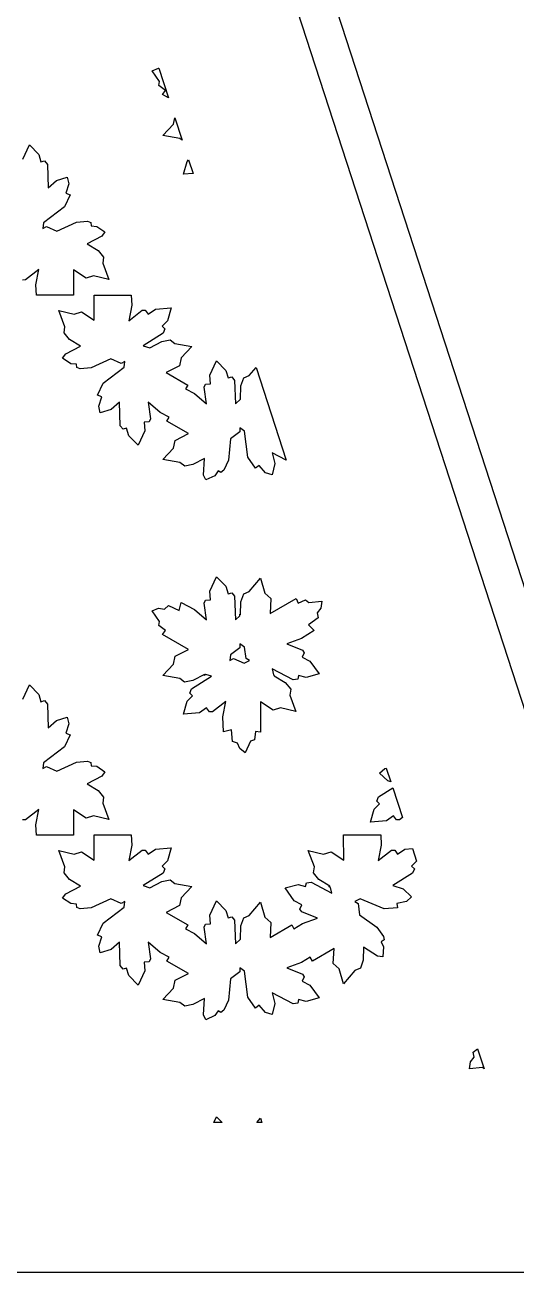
# Model space of a CAD drawing. Header units: metres. Extents: x 20 to 1108, y 20 to 485.
# Drawn here: x 349.7 to 389.1, y 253.8 to 353.8 of the extents above; entities that cross this region are included whole.
import ezdxf

# ---------------------------------------------------------------- set-up
doc = ezdxf.new("R2010")
doc.units = ezdxf.units.M

msp = doc.modelspace()

# ---------------------------------------------------------------- linework, layer by layer
for p, q in [((404.463, 253.826), (329.463, 484.652)), ((332.617, 484.652), (407.617, 253.826)), ((359.934, 350.149), (360.457, 350.363)), ((360.544, 349.301), (359.934, 350.149)), ((360.457, 350.363), (360.48, 350.36)), ((360.48, 350.36), (361.253, 347.98)), ((360.485, 348.97), (360.544, 349.301)), ((361.019, 348.586), (360.485, 348.97)), ((360.779, 348.252), (361.019, 348.586)), ((361.253, 347.98), (360.779, 348.252)), ((361.663, 345.885), (361.768, 346.397)), ((361.768, 346.397), (362.354, 344.593)), ((360.796, 344.973), (361.663, 345.885)), ((349.573, 343.068), (350.102, 344.22)), ((350.102, 344.22), (350.856, 343.455)), ((362.173, 344.737), (360.796, 344.973)), ((362.354, 344.593), (362.173, 344.737)), ((350.856, 343.455), (351.029, 342.86)), ((351.029, 342.86), (351.32, 342.946)), ((351.32, 342.946), (351.548, 342.654)), ((351.548, 342.654), (351.616, 340.768)), ((362.462, 341.861), (362.747, 342.896)), ((362.747, 342.896), (362.866, 343.019)), ((362.866, 343.019), (363.218, 341.933)), ((351.616, 340.768), (352.272, 341.368)), ((352.272, 341.368), (353.139, 341.634)), ((353.269, 341.091), (353.018, 340.348)), ((353.139, 341.634), (353.269, 341.091)), ((363.218, 341.933), (362.462, 341.861)), ((353.358, 340.208), (352.902, 339.252)), ((353.018, 340.348), (353.358, 340.208)), ((352.902, 339.252), (351.229, 337.969)), ((353.885, 338.008), (354.763, 338.091)), ((354.763, 338.091), (355.034, 337.989)), ((351.229, 337.969), (351.182, 337.497)), ((351.182, 337.497), (351.459, 337.658)), ((351.459, 337.658), (352.31, 337.305)), ((352.31, 337.305), (353.885, 338.008)), ((355.034, 337.989), (355.046, 337.728)), ((355.046, 337.728), (355.514, 337.682)), ((355.514, 337.682), (356.16, 337.232)), ((356.16, 337.232), (355.909, 336.888)), ((355.909, 336.888), (354.73, 336.275)), ((354.73, 336.275), (355.617, 335.734)), ((355.617, 335.734), (356.05, 335.215)), ((356.05, 335.215), (355.981, 334.735)), ((350.859, 334.233), (349.787, 333.398)), ((350.62, 332.996), (350.859, 334.233)), ((354.641, 333.524), (353.628, 334.183)), ((353.628, 334.183), (353.633, 332.176)), ((355.981, 334.735), (356.464, 333.427)), ((349.787, 333.398), (349.535, 333.379)), ((355.246, 333.719), (354.641, 333.524)), ((356.464, 333.427), (355.246, 333.719)), ((350.657, 332.176), (350.62, 332.996)), ((353.633, 332.176), (350.657, 332.176)), ((355.298, 330.169), (355.293, 332.177)), ((355.293, 332.177), (358.27, 332.177)), ((358.27, 332.177), (358.306, 331.356)), ((358.306, 331.356), (358.068, 330.119)), ((359.622, 330.65), (360.2, 331.032)), ((360.2, 331.032), (361.465, 331.151)), ((361.465, 331.151), (361.179, 330.116)), ((352.946, 329.616), (352.462, 330.925)), ((352.462, 330.925), (353.68, 330.633)), ((353.68, 330.633), (354.285, 330.828)), ((354.285, 330.828), (355.298, 330.169)), ((358.068, 330.119), (359.139, 330.954)), ((359.139, 330.954), (359.391, 330.973)), ((359.391, 330.973), (359.622, 330.65)), ((361.179, 330.116), (360.748, 329.667)), ((352.876, 329.137), (352.946, 329.616)), ((353.309, 328.618), (352.876, 329.137)), ((360.831, 329.114), (359.229, 328.114)), ((360.748, 329.667), (360.969, 329.46)), ((360.969, 329.46), (360.831, 329.114)), ((353.017, 327.464), (354.197, 328.078)), ((354.197, 328.078), (353.309, 328.618)), ((359.229, 328.114), (359.766, 327.944)), ((359.766, 327.944), (360.709, 328.458)), ((360.709, 328.458), (361.375, 328.576)), ((361.375, 328.576), (361.752, 328.276)), ((361.752, 328.276), (363.13, 328.039)), ((363.13, 328.039), (362.264, 327.126)), ((352.766, 327.12), (353.017, 327.464)), ((353.412, 326.67), (352.766, 327.12)), ((356.617, 327.047), (355.041, 326.345)), ((357.467, 326.693), (356.617, 327.047)), ((362.264, 327.126), (362.135, 326.509)), ((353.88, 326.624), (353.412, 326.67)), ((353.893, 326.362), (353.88, 326.624)), ((354.163, 326.261), (353.893, 326.362)), ((355.041, 326.345), (354.163, 326.261)), ((356.025, 325.1), (357.698, 326.383)), ((357.744, 326.855), (357.467, 326.693)), ((357.698, 326.383), (357.744, 326.855)), ((362.135, 326.509), (361.056, 325.961)), ((364.573, 325.746), (365.102, 326.9)), ((365.102, 326.9), (365.856, 326.135)), ((365.856, 326.135), (366.029, 325.54)), ((367.734, 325.713), (368.277, 326.364)), ((368.277, 326.364), (370.693, 318.929)), ((355.569, 324.144), (356.025, 325.1)), ((361.056, 325.961), (362.798, 324.96)), ((364.22, 325.016), (364.615, 325.054)), ((364.615, 325.054), (364.573, 325.746)), ((366.029, 325.54), (366.321, 325.626)), ((366.321, 325.626), (366.547, 325.334)), ((366.547, 325.334), (366.616, 323.446)), ((367.054, 324.902), (367.287, 325.537)), ((367.287, 325.537), (367.734, 325.713)), ((355.909, 324.004), (355.569, 324.144)), ((362.798, 324.96), (362.618, 324.647)), ((362.618, 324.647), (363.345, 324.267)), ((363.345, 324.267), (364.295, 323.443)), ((364.111, 324.789), (364.22, 325.016)), ((364.295, 323.443), (364.111, 324.789)), ((367.028, 323.824), (367.054, 324.902)), ((355.658, 323.261), (355.909, 324.004)), ((355.787, 322.718), (355.658, 323.261)), ((357.311, 323.584), (356.655, 322.984)), ((357.378, 321.697), (357.311, 323.584)), ((360.582, 322.762), (359.63, 323.586)), ((359.63, 323.586), (359.815, 322.239)), ((366.616, 323.446), (367.028, 323.824)), ((356.655, 322.984), (355.787, 322.718)), ((359.815, 322.239), (359.704, 322.016)), ((361.309, 322.385), (360.582, 322.762)), ((361.127, 322.07), (361.309, 322.385)), ((362.87, 321.069), (361.127, 322.07)), ((357.607, 321.405), (357.378, 321.697)), ((357.898, 321.491), (357.607, 321.405)), ((358.071, 320.897), (357.898, 321.491)), ((359.354, 321.284), (358.825, 320.132)), ((359.704, 322.016), (359.313, 321.977)), ((359.313, 321.977), (359.354, 321.284)), ((361.791, 320.522), (362.87, 321.069)), ((366.963, 321.211), (366.229, 320.65)), ((367.348, 321.253), (366.963, 321.53)), ((366.963, 321.53), (366.963, 321.211)), ((367.621, 319.169), (367.348, 321.253)), ((358.825, 320.132), (358.071, 320.897)), ((361.663, 319.904), (361.791, 320.522)), ((366.229, 320.65), (366.056, 318.942)), ((360.796, 318.991), (361.663, 319.904)), ((364.129, 319.069), (363.216, 318.572)), ((364.072, 317.741), (364.129, 319.069)), ((368.224, 318.292), (367.621, 319.169)), ((370.693, 318.929), (369.577, 319.522)), ((369.577, 319.522), (369.769, 318.654)), ((362.173, 318.756), (360.796, 318.991)), ((362.55, 318.455), (362.173, 318.756)), ((363.216, 318.572), (362.55, 318.455)), ((365.23, 318.069), (364.957, 317.689)), ((365.462, 317.948), (365.23, 318.069)), ((365.688, 318.131), (365.462, 317.948)), ((366.056, 318.942), (365.688, 318.131)), ((368.514, 318.516), (368.224, 318.292)), ((369.031, 317.929), (368.514, 318.516)), ((369.769, 318.654), (369.564, 317.769)), ((364.244, 317.353), (364.072, 317.741)), ((364.957, 317.689), (364.244, 317.353)), ((369.564, 317.769), (369.031, 317.929)), ((364.574, 308.428), (365.102, 309.583)), ((365.102, 309.583), (365.856, 308.816)), ((367.734, 308.394), (368.629, 309.467)), ((368.629, 309.467), (368.987, 308.264)), ((364.615, 307.734), (364.574, 308.428)), ((365.856, 308.816), (366.029, 308.22)), ((366.029, 308.22), (366.32, 308.307)), ((366.32, 308.307), (366.547, 308.015)), ((367.056, 307.583), (367.287, 308.218)), ((367.287, 308.218), (367.734, 308.394)), ((368.987, 308.264), (369.458, 307.842)), ((359.934, 306.849), (360.457, 307.063)), ((360.457, 307.063), (360.941, 306.996)), ((360.941, 306.996), (361.248, 307.266)), ((361.248, 307.266), (362.103, 306.876)), ((362.103, 306.876), (362.274, 307.506)), ((362.274, 307.506), (363.343, 306.949)), ((364.112, 307.472), (364.22, 307.695)), ((364.297, 306.125), (364.112, 307.472)), ((364.22, 307.695), (364.615, 307.734)), ((366.547, 308.015), (366.616, 306.127)), ((367.031, 306.541), (367.056, 307.583)), ((369.393, 306.634), (371.478, 307.845)), ((369.458, 307.842), (369.393, 306.634)), ((371.478, 307.845), (371.648, 307.469)), ((371.648, 307.469), (372.245, 307.741)), ((372.245, 307.741), (372.505, 307.523)), ((372.505, 307.523), (373.543, 307.627)), ((373.467, 307.068), (373.168, 306.681)), ((373.543, 307.627), (373.467, 307.068)), ((360.544, 306), (359.934, 306.849)), ((363.343, 306.949), (364.297, 306.125)), ((366.616, 306.127), (366.964, 306.445)), ((366.964, 306.445), (366.964, 306.58)), ((366.964, 306.58), (367.031, 306.541)), ((373.247, 306.28), (372.483, 305.735)), ((373.168, 306.681), (373.247, 306.28)), ((360.485, 305.67), (360.544, 306)), ((361.019, 305.286), (360.485, 305.67)), ((360.779, 304.951), (361.019, 305.286)), ((372.943, 305.272), (371.922, 304.621)), ((372.483, 305.735), (372.943, 305.272)), ((362.868, 303.75), (360.779, 304.951)), ((366.964, 304.21), (366.963, 303.891)), ((367.348, 303.933), (366.964, 304.21)), ((371.922, 304.621), (370.734, 304.212)), ((370.734, 304.212), (371.992, 303.7)), ((361.663, 302.584), (361.789, 303.202)), ((361.789, 303.202), (362.868, 303.75)), ((366.229, 303.329), (366.181, 302.859)), ((366.963, 303.891), (366.229, 303.329)), ((367.468, 303.019), (367.348, 303.933)), ((372.133, 303.492), (371.972, 303.131)), ((371.972, 303.131), (372.59, 302.822)), ((371.992, 303.7), (372.133, 303.492)), ((360.796, 301.672), (361.663, 302.584)), ((366.181, 302.859), (366.46, 303.018)), ((366.46, 303.018), (367.31, 302.664)), ((367.31, 302.664), (367.743, 302.859)), ((367.743, 302.859), (367.468, 303.019)), ((371.248, 301.315), (369.577, 302.202)), ((369.577, 302.202), (369.682, 301.726)), ((372.59, 302.822), (373.326, 301.786)), ((362.173, 301.437), (360.796, 301.672)), ((362.549, 301.136), (362.173, 301.437)), ((363.216, 301.253), (362.549, 301.136)), ((363.095, 300.598), (364.698, 301.599)), ((364.129, 301.749), (363.216, 301.253)), ((364.125, 301.655), (364.129, 301.749)), ((364.251, 301.739), (364.125, 301.655)), ((364.698, 301.599), (364.251, 301.739)), ((369.682, 301.726), (369.758, 301.649)), ((369.758, 301.649), (369.731, 301.634)), ((369.731, 301.634), (370.617, 301.094)), ((370.617, 301.094), (371.05, 300.574)), ((371.614, 301.369), (371.248, 301.315)), ((371.684, 301.664), (371.614, 301.369)), ((372.284, 301.516), (371.684, 301.664)), ((373.326, 301.786), (372.284, 301.516)), ((349.573, 299.767), (350.102, 300.919)), ((350.102, 300.919), (350.856, 300.154)), ((350.856, 300.154), (351.029, 299.56)), ((362.747, 299.595), (363.178, 300.044)), ((362.957, 300.251), (363.095, 300.598)), ((363.178, 300.044), (362.957, 300.251)), ((371.05, 300.574), (370.981, 300.095)), ((370.981, 300.095), (371.464, 298.785)), ((351.029, 299.56), (351.32, 299.647)), ((351.32, 299.647), (351.548, 299.354)), ((351.548, 299.354), (351.616, 297.467)), ((362.462, 298.561), (362.747, 299.595)), ((364.304, 299.062), (363.726, 298.68)), ((364.534, 298.739), (364.304, 299.062)), ((365.859, 299.591), (364.787, 298.757)), ((365.62, 298.356), (365.859, 299.591)), ((369.64, 298.883), (368.628, 299.542)), ((368.628, 299.542), (368.634, 297.131)), ((370.245, 299.079), (369.64, 298.883)), ((371.464, 298.785), (370.245, 299.079)), ((351.616, 297.467), (352.272, 298.068)), ((352.272, 298.068), (353.139, 298.333)), ((353.139, 298.333), (353.269, 297.79)), ((363.726, 298.68), (362.462, 298.561)), ((364.787, 298.757), (364.534, 298.739)), ((365.674, 297.15), (365.62, 298.356)), ((353.269, 297.79), (353.018, 297.048)), ((353.018, 297.048), (353.358, 296.908)), ((366.306, 297.317), (365.674, 297.15)), ((366.393, 296.381), (366.306, 297.317)), ((368.224, 297.174), (368.158, 296.518)), ((368.634, 297.131), (368.224, 297.174)), ((353.358, 296.908), (352.902, 295.951)), ((366.782, 296.249), (366.393, 296.381)), ((366.966, 295.798), (366.782, 296.249)), ((367.84, 296.405), (367.411, 295.451)), ((368.158, 296.518), (367.84, 296.405)), ((352.902, 295.951), (351.229, 294.668)), ((367.411, 295.451), (366.966, 295.798)), ((351.229, 294.668), (351.182, 294.196)), ((351.182, 294.196), (351.459, 294.358)), ((351.459, 294.358), (352.31, 294.004)), ((352.31, 294.004), (353.885, 294.707)), ((353.885, 294.707), (354.763, 294.791)), ((354.763, 294.791), (355.034, 294.689)), ((355.034, 294.689), (355.046, 294.427)), ((355.046, 294.427), (355.514, 294.381)), ((355.514, 294.381), (356.16, 293.931)), ((378.185, 293.826), (378.591, 294.207)), ((378.591, 294.207), (378.717, 294.233)), ((378.717, 294.233), (379.074, 293.135)), ((355.909, 293.588), (354.73, 292.974)), ((356.16, 293.931), (355.909, 293.588)), ((378.849, 293.206), (378.185, 293.826)), ((379.074, 293.135), (378.849, 293.206)), ((354.73, 292.974), (355.617, 292.434)), ((355.617, 292.434), (356.05, 291.914)), ((378.095, 291.938), (379.232, 292.648)), ((379.232, 292.648), (380.005, 290.268)), ((356.05, 291.914), (355.981, 291.435)), ((355.981, 291.435), (356.464, 290.126)), ((377.747, 290.935), (378.178, 291.384)), ((377.958, 291.591), (378.095, 291.938)), ((378.178, 291.384), (377.958, 291.591)), ((349.787, 290.097), (349.535, 290.079)), ((350.859, 290.932), (349.787, 290.097)), ((350.62, 289.695), (350.859, 290.932)), ((354.641, 290.223), (353.628, 290.882)), ((353.628, 290.882), (353.633, 288.874)), ((355.246, 290.418), (354.641, 290.223)), ((356.464, 290.126), (355.246, 290.418)), ((377.462, 289.901), (377.747, 290.935)), ((379.304, 290.401), (378.726, 290.02)), ((379.534, 290.079), (379.304, 290.401)), ((379.786, 290.097), (379.534, 290.079)), ((380.005, 290.268), (379.786, 290.097)), ((350.657, 288.874), (350.62, 289.695)), ((378.726, 290.02), (377.462, 289.901)), ((353.633, 288.874), (350.657, 288.874)), ((355.298, 286.867), (355.293, 288.876)), ((355.293, 288.876), (358.27, 288.876)), ((358.306, 288.054), (358.068, 286.818)), ((358.27, 288.876), (358.306, 288.054)), ((375.299, 286.867), (375.294, 288.876)), ((375.294, 288.876), (378.27, 288.876)), ((378.307, 288.054), (378.069, 286.818)), ((378.27, 288.876), (378.307, 288.054)), ((352.946, 286.316), (352.462, 287.624)), ((352.462, 287.624), (353.68, 287.331)), ((353.68, 287.331), (354.285, 287.526)), ((354.285, 287.526), (355.298, 286.867)), ((358.068, 286.818), (359.139, 287.652)), ((359.139, 287.652), (359.391, 287.671)), ((359.391, 287.671), (359.622, 287.349)), ((359.622, 287.349), (360.2, 287.731)), ((360.2, 287.731), (361.465, 287.85)), ((361.465, 287.85), (361.179, 286.815)), ((372.947, 286.316), (372.462, 287.624)), ((372.462, 287.624), (373.681, 287.331)), ((373.681, 287.331), (374.285, 287.526)), ((374.285, 287.526), (375.299, 286.867)), ((378.069, 286.818), (379.14, 287.652)), ((379.14, 287.652), (379.392, 287.671)), ((379.392, 287.671), (379.622, 287.349)), ((379.622, 287.349), (380.201, 287.731)), ((380.201, 287.731), (380.811, 287.788)), ((380.811, 287.788), (381.14, 286.775)), ((352.876, 285.835), (352.946, 286.316)), ((361.179, 286.815), (360.748, 286.365)), ((360.748, 286.365), (360.969, 286.159)), ((360.969, 286.159), (360.831, 285.813)), ((372.876, 285.835), (372.947, 286.316)), ((381.14, 286.775), (380.748, 286.365)), ((380.748, 286.365), (380.968, 286.159)), ((380.968, 286.159), (380.831, 285.813)), ((353.309, 285.317), (352.876, 285.835)), ((354.197, 284.776), (353.309, 285.317)), ((360.831, 285.813), (359.229, 284.813)), ((359.766, 284.643), (360.709, 285.157)), ((360.709, 285.157), (361.375, 285.275)), ((361.375, 285.275), (361.752, 284.974)), ((372.243, 284.746), (372.314, 285.042)), ((372.314, 285.042), (372.681, 285.096)), ((372.681, 285.096), (374.349, 284.208)), ((373.309, 285.317), (372.876, 285.835)), ((374.198, 284.776), (373.309, 285.317)), ((380.831, 285.813), (379.23, 284.813)), ((352.766, 283.819), (353.017, 284.162)), ((353.017, 284.162), (354.197, 284.776)), ((359.229, 284.813), (359.766, 284.643)), ((361.752, 284.974), (363.13, 284.737)), ((363.13, 284.737), (362.264, 283.825)), ((370.602, 284.624), (371.645, 284.895)), ((371.337, 283.587), (370.602, 284.624)), ((371.645, 284.895), (372.243, 284.746)), ((374.117, 284.733), (374.198, 284.776)), ((374.248, 284.666), (374.117, 284.733)), ((374.349, 284.208), (374.248, 284.666)), ((379.23, 284.813), (380.077, 284.544)), ((380.077, 284.544), (380.742, 283.924)), ((353.412, 283.369), (352.766, 283.819)), ((353.88, 283.323), (353.412, 283.369)), ((353.893, 283.062), (353.88, 283.323)), ((354.163, 282.959), (353.893, 283.062)), ((355.041, 283.043), (354.163, 282.959)), ((356.617, 283.745), (355.041, 283.043)), ((356.025, 281.799), (357.698, 283.082)), ((357.467, 283.393), (356.617, 283.745)), ((357.744, 283.554), (357.467, 283.393)), ((357.698, 283.082), (357.744, 283.554)), ((362.135, 283.208), (361.056, 282.659)), ((362.264, 283.825), (362.135, 283.208)), ((364.573, 282.444), (365.102, 283.599)), ((365.102, 283.599), (365.856, 282.833)), ((367.734, 282.412), (368.629, 283.485)), ((368.629, 283.485), (368.988, 282.284)), ((371.955, 283.279), (371.337, 283.587)), ((371.793, 282.918), (371.955, 283.279)), ((376.617, 283.745), (376.184, 283.552)), ((376.184, 283.552), (376.459, 283.392)), ((376.459, 283.392), (376.58, 282.477)), ((378.554, 282.942), (376.617, 283.745)), ((379.617, 283.025), (378.554, 282.942)), ((380.335, 283.543), (379.569, 283.388)), ((379.569, 283.388), (379.617, 283.025)), ((380.742, 283.924), (380.335, 283.543)), ((361.056, 282.659), (362.798, 281.658)), ((364.615, 281.753), (364.573, 282.444)), ((365.856, 282.833), (366.029, 282.239)), ((366.029, 282.239), (366.321, 282.325)), ((366.321, 282.325), (366.547, 282.033)), ((366.547, 282.033), (366.616, 280.146)), ((367.054, 281.601), (367.287, 282.235)), ((367.287, 282.235), (367.734, 282.412)), ((368.988, 282.284), (369.458, 281.861)), ((371.935, 282.71), (371.793, 282.918)), ((373.194, 282.198), (371.935, 282.71)), ((372.002, 281.789), (373.194, 282.198)), ((376.58, 282.477), (377.969, 281.474)), ((355.569, 280.842), (356.025, 281.799)), ((362.798, 281.658), (362.618, 281.346)), ((362.618, 281.346), (363.345, 280.966)), ((364.111, 281.488), (364.22, 281.714)), ((364.295, 280.143), (364.111, 281.488)), ((364.22, 281.714), (364.615, 281.753)), ((367.028, 280.524), (367.054, 281.601)), ((369.458, 281.861), (369.393, 280.651)), ((369.393, 280.651), (371.131, 281.66)), ((371.131, 281.66), (371.312, 281.346)), ((371.312, 281.346), (372.002, 281.789)), ((377.969, 281.474), (378.491, 280.742)), ((355.909, 280.702), (355.569, 280.842)), ((355.658, 279.959), (355.909, 280.702)), ((357.311, 280.282), (356.655, 279.683)), ((357.378, 278.396), (357.311, 280.282)), ((360.582, 279.46), (359.63, 280.285)), ((359.63, 280.285), (359.815, 278.939)), ((363.345, 280.966), (364.295, 280.143)), ((366.616, 280.146), (367.028, 280.524)), ((378.534, 280.462), (378.313, 280.32)), ((378.313, 280.32), (378.505, 279.895)), ((378.491, 280.742), (378.534, 280.462)), ((355.787, 279.417), (355.658, 279.959)), ((356.655, 279.683), (355.787, 279.417)), ((361.309, 279.083), (360.582, 279.46)), ((361.127, 278.769), (361.309, 279.083)), ((372.616, 279.081), (371.922, 278.64)), ((372.796, 278.768), (372.616, 279.081)), ((374.535, 279.776), (372.796, 278.768)), ((374.469, 278.568), (374.535, 279.776)), ((376.897, 279.867), (376.87, 278.827)), ((378.021, 279.152), (376.897, 279.867)), ((378.44, 279.109), (378.021, 279.152)), ((378.505, 279.895), (378.44, 279.109)), ((357.607, 278.104), (357.378, 278.396)), ((357.898, 278.19), (357.607, 278.104)), ((358.071, 277.596), (357.898, 278.19)), ((359.704, 278.714), (359.313, 278.675)), ((359.313, 278.675), (359.354, 277.984)), ((359.815, 278.939), (359.704, 278.714)), ((362.87, 277.768), (361.127, 278.769)), ((367.348, 277.951), (366.963, 278.229)), ((366.963, 278.229), (366.963, 277.909)), ((371.922, 278.64), (370.736, 278.229)), ((370.736, 278.229), (371.992, 277.719)), ((374.94, 278.145), (374.469, 278.568)), ((375.298, 276.943), (374.94, 278.145)), ((376.64, 278.193), (376.194, 278.016)), ((376.87, 278.827), (376.64, 278.193)), ((358.825, 276.83), (358.071, 277.596)), ((359.354, 277.984), (358.825, 276.83)), ((361.663, 276.603), (361.791, 277.22)), ((361.791, 277.22), (362.87, 277.768)), ((366.229, 277.348), (366.056, 275.641)), ((366.963, 277.909), (366.229, 277.348)), ((367.621, 275.867), (367.348, 277.951)), ((372.133, 277.51), (371.972, 277.149)), ((371.972, 277.149), (372.59, 276.841)), ((371.992, 277.719), (372.133, 277.51)), ((376.194, 278.016), (375.298, 276.943)), ((360.796, 275.69), (361.663, 276.603)), ((371.245, 275.333), (369.577, 276.22)), ((369.577, 276.22), (369.769, 275.354)), ((372.59, 276.841), (373.326, 275.805)), ((362.173, 275.454), (360.796, 275.69)), ((362.55, 275.153), (362.173, 275.454)), ((363.216, 275.271), (362.55, 275.153)), ((364.129, 275.769), (363.216, 275.271)), ((364.072, 274.441), (364.129, 275.769)), ((366.056, 275.641), (365.688, 274.83)), ((368.224, 274.991), (367.621, 275.867)), ((368.514, 275.215), (368.224, 274.991)), ((369.031, 274.627), (368.514, 275.215)), ((369.769, 275.354), (369.564, 274.467)), ((371.614, 275.387), (371.245, 275.333)), ((371.684, 275.682), (371.614, 275.387)), ((372.283, 275.534), (371.684, 275.682)), ((373.326, 275.805), (372.283, 275.534)), ((364.244, 274.051), (364.072, 274.441)), ((364.957, 274.388), (364.244, 274.051)), ((365.23, 274.769), (364.957, 274.388)), ((365.462, 274.647), (365.23, 274.769)), ((365.688, 274.83), (365.462, 274.647)), ((369.564, 274.467), (369.031, 274.627)), ((385.459, 270.682), (385.758, 271.068)), ((385.679, 271.469), (386.032, 271.72)), ((385.758, 271.068), (385.679, 271.469)), ((386.032, 271.72), (386.553, 270.116)), ((385.383, 270.123), (385.459, 270.682)), ((386.421, 270.228), (385.383, 270.123)), ((386.553, 270.116), (386.421, 270.228)), ((364.894, 265.826), (365.102, 266.281)), ((365.102, 266.281), (365.549, 265.826)), ((368.346, 265.826), (368.629, 266.165)), ((368.629, 266.165), (368.73, 265.826)), ((365.549, 265.826), (364.894, 265.826)), ((368.73, 265.826), (368.346, 265.826)), ((254.463, 253.826), (404.463, 253.826))]:
    msp.add_line(p, q)

doc.saveas('drawing.dxf')
